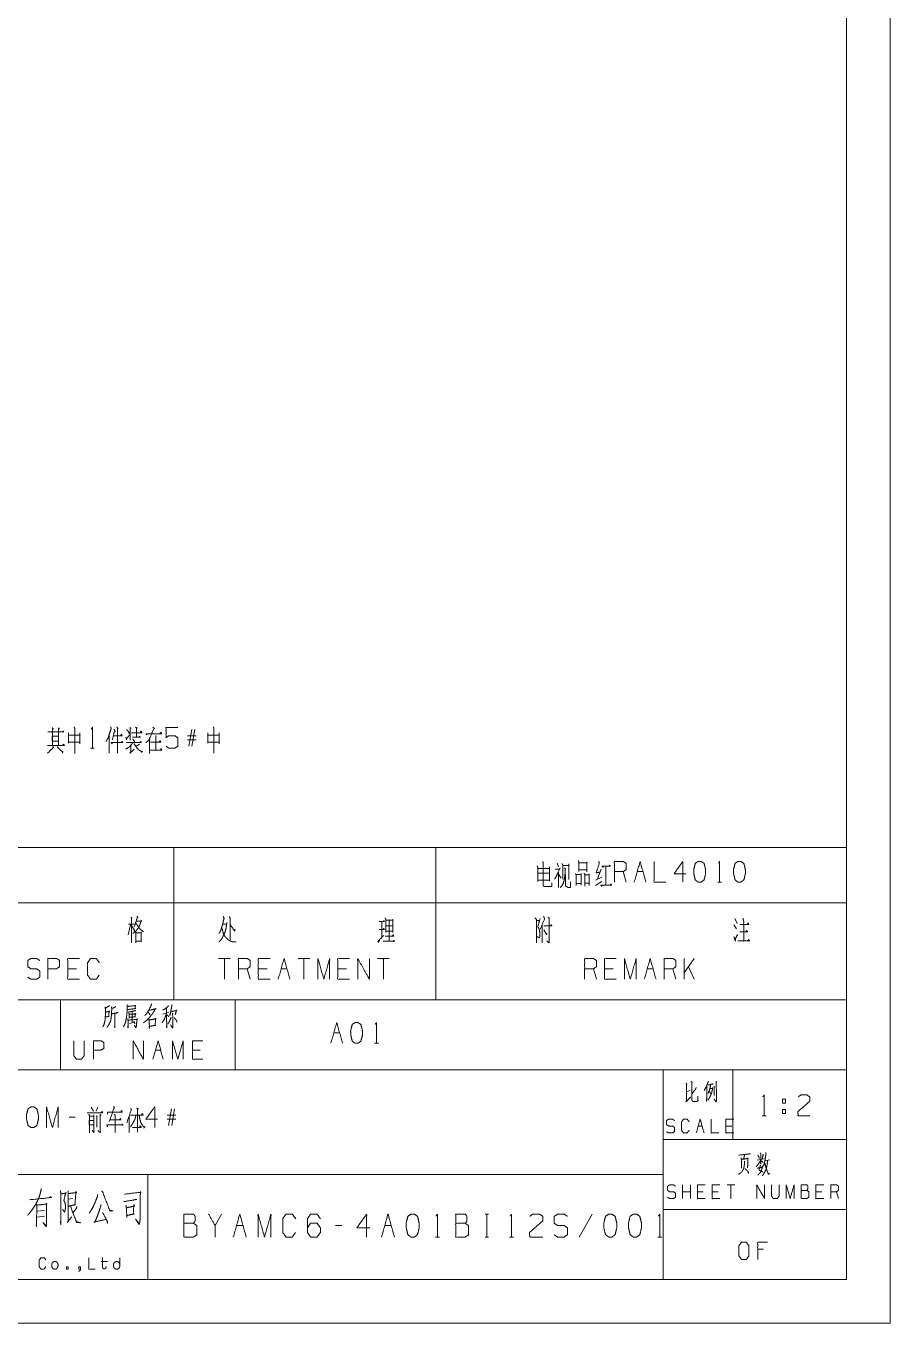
# Model space of a CAD drawing. Header units: millimetres. Extents: x 0 to 420, y 0 to 297.
# Drawn here: x 321.1 to 420, y 0 to 148.5 of the extents above; entities that cross this region are included whole.
import ezdxf

# ---------------------------------------------------------------- set-up
doc = ezdxf.new("R2010")
doc.units = ezdxf.units.MM
doc.layers.add('101', color=7, linetype='Continuous', true_color=0xffffff)

msp = doc.modelspace()

# ---------------------------------------------------------------- linework, layer by layer
at = {"layer": '101', "color": 133, "linetype": 'Continuous', "lineweight": 18}
for p, q in [((420, 0), (420, 297)), ((415, 5), (415, 292)), ((235, 37), (415, 37)), ((325, 37), (325, 29)), ((345, 37), (345, 29)), ((235, 29), (415, 29)), ((394, 29), (394, 5)), ((402, 29), (402, 21)), ((394, 21), (415, 21)), ((285, 17), (394, 17)), ((335, 17), (335, 5)), ((394, 13), (415, 13)), ((25, 5), (415, 5)), ((235, 5), (415, 5)), ((0, 0), (420, 0))]:
    msp.add_line(p, q, dxfattribs=at)
at = {"layer": '101', "color": 72, "linetype": 'Continuous', "lineweight": 18}
for p, q in [((330.58, 67.22), (330.58, 65.24)), ((340.55, 67.24), (339.54, 67.24)), ((339.7, 66.04), (340.04, 67.97)), ((340.39, 67.97), (340.05, 66.04)), ((328.46, 65.82), (328.88, 65.82)), ((334.05, 66.27), (333.68, 66.04)), ((340.55, 66.77), (339.54, 66.77)), ((313, 54.46), (338, 54.46)), ((338, 54.46), (338, 48.11)), ((338, 54.46), (368, 54.46)), ((368, 54.46), (368, 48.11)), ((368, 54.46), (415, 54.46)), ((415, 54.46), (415, 48.11)), ((379.68, 52.03), (380.95, 52.03)), ((380.99, 52.22), (380.99, 50.6)), ((381.87, 52.65), (382.02, 52.22)), ((387.44, 52.22), (387.44, 50.17)), ((379.68, 51.5), (380.95, 51.5)), ((379.7, 50.7), (380.95, 50.7)), ((382.04, 51.4), (382.34, 50.93)), ((386.26, 50.08), (386.98, 50.55)), ((386.28, 50.7), (387, 51.03)), ((386.93, 51.95), (386.49, 50.85)), ((389.77, 50.48), (389.44, 51.68)), ((391.04, 51.68), (391.71, 51.68)), ((400.27, 50.48), (400.7, 50.48)), ((313, 48.11), (338, 48.11)), ((338, 48.11), (338, 37)), ((338, 48.11), (368, 48.11)), ((368, 48.11), (368, 37)), ((368, 48.11), (415, 48.11)), ((415, 48.11), (415, 37)), ((379.52, 46.1), (379.87, 46.1)), ((380.84, 46.45), (381.02, 46.3)), ((402.21, 46.3), (402.51, 45.75)), ((333.02, 45.6), (332.74, 44.45)), ((343.6, 45.68), (344.03, 45.68)), ((361.81, 45.95), (361.81, 44.13)), ((362.25, 45.48), (363.03, 45.48)), ((380.17, 45.6), (380.17, 43.53)), ((402.12, 45.6), (402.42, 45.12)), ((344.45, 41.74), (343.11, 41.74)), ((343.78, 41.74), (343.78, 39.36)), ((353.56, 41.74), (352.21, 41.74)), ((352.88, 41.74), (352.88, 39.36)), ((362.66, 41.74), (361.32, 41.74)), ((361.99, 41.74), (361.99, 39.36)), ((397.58, 41.74), (396.41, 40.09)), ((396.41, 39.36), (396.41, 41.74)), ((326.85, 40.56), (325.84, 40.56)), ((346.73, 39.36), (346.39, 40.56)), ((348.67, 40.56), (347.66, 40.56)), ((350.27, 40.56), (350.94, 40.56)), ((357.77, 40.56), (356.76, 40.56)), ((386.37, 39.36), (386.04, 40.56)), ((388.31, 40.56), (387.31, 40.56)), ((392.19, 40.56), (392.87, 40.56)), ((395.48, 39.36), (395.14, 40.56)), ((397.58, 39.36), (396.91, 40.79)), ((313, 37), (338, 37)), ((333.22, 35.67), (333.2, 34.36)), ((338, 37), (368, 37)), ((368, 37), (415, 37)), ((332.92, 34.28), (333.47, 34.43)), ((336.72, 35.38), (337.43, 35.58)), ((356.31, 33.23), (356.98, 33.23)), ((335.89, 31.26), (336.48, 31.26)), ((341.01, 31.26), (340.12, 31.26)), ((360.98, 32.03), (361.41, 32.03)), ((396.78, 26.5), (397.1, 26.62)), ((328.54, 24.71), (328.79, 24.26)), ((329.3, 24.71), (329.09, 24.26)), ((338.23, 23.81), (337.23, 23.81)), ((337.39, 22.61), (337.72, 24.53)), ((338.07, 24.53), (337.74, 22.61)), ((407.69, 24.46), (408.02, 24.46)), ((407.69, 24.46), (407.69, 23.99)), ((326.69, 23.58), (326.02, 23.58)), ((332.15, 22.63), (332.06, 22.81)), ((332.89, 23.66), (332.89, 21.81)), ((334.14, 22.58), (334.05, 22.38)), ((338.23, 23.33), (337.23, 23.33)), ((398.04, 22.56), (398.48, 22.56)), ((401.88, 22.56), (401.21, 22.56)), ((405.37, 23.74), (405.8, 23.74)), ((328.63, 22.08), (328.81, 21.81)), ((404.78, 18.63), (405.57, 18.79)), ((405.68, 18.57), (406.23, 18.69)), ((396.24, 14.25), (396.24, 15.82)), ((397.13, 15.04), (396.24, 15.04)), ((397.13, 14.25), (397.13, 15.82)), ((398.6, 15.04), (397.94, 15.04)), ((400.3, 15.04), (399.63, 15.04)), ((402.22, 15.82), (401.33, 15.82)), ((401.78, 15.82), (401.78, 14.25)), ((412.18, 15.04), (411.51, 15.04)), ((414.1, 14.25), (413.88, 15.04)), ((323.85, 14.45), (323.66, 14.35)), ((326.44, 14.25), (325.93, 14.18)), ((323.17, 12.9), (322.32, 12.8)), ((322.32, 12.14), (323.17, 12.25)), ((343.45, 12.47), (342.71, 11.17)), ((373.63, 12.47), (374, 12.47)), ((373.83, 12.47), (373.83, 9.85)), ((385.88, 12.47), (384.4, 9.85)), ((345.17, 11.17), (345.91, 11.17)), ((357.23, 11.17), (356.49, 11.17)), ((362.14, 11.17), (362.88, 11.17)), ((367.94, 9.85), (368.4, 9.85)), ((373.63, 9.85), (374, 9.85)), ((376.42, 9.85), (376.89, 9.85)), ((393.39, 9.85), (393.86, 9.85)), ((405.52, 8.46), (404.84, 8.46)), ((329.66, 7.04), (330.39, 7.04))]:
    msp.add_line(p, q, dxfattribs=at)
for points, knots in [([(324.06, 68.14), (324.19, 68.04), (324.08, 67.94), (324.08, 68.14), (324.08, 66.14), (324.08, 67.67), (323.57, 67.67), (325.39, 67.67), (324.77, 67.67), (324.77, 68.12), (324.77, 66.14), (324.77, 67.19), (324.06, 67.19), (324.06, 66.62), (324.77, 66.62), (324.77, 66.14), (323.53, 66.14), (325.44, 66.14), (325.36, 66.27), (325.27, 66.14)], [0, 0, 0.009717, 0.01862, 0.030835, 0.152988, 0.246129, 0.277435, 0.388626, 0.426409, 0.453893, 0.574519, 0.638649, 0.681831, 0.71695, 0.760132, 0.789143, 0.864711, 0.9813, 0.99065, 1, 1]), ([(324.79, 67.99), (324.88, 68.07), (324.77, 68.14)], [0, 0, 0.47157, 1, 1]), ([(325.23, 67.67), (325.32, 67.79), (325.37, 67.67)], [0, 0, 0.529947, 1, 1]), ([(326.57, 68.24), (326.66, 68.02), (326.64, 68.07), (326.64, 65.22), (326.64, 66.49), (325.97, 66.49), (327.24, 66.49), (327.24, 66.29), (327.24, 67.57), (327.24, 67.32), (325.93, 67.32), (325.93, 67.57), (325.93, 66.37)], [0, 0, 0.022285, 0.027175, 0.289921, 0.407465, 0.469386, 0.586709, 0.605148, 0.722692, 0.74574, 0.866322, 0.88937, 1, 1]), ([(328.53, 67.99), (328.67, 68.19), (328.67, 65.82)], [0, 0, 0.093492, 1, 1]), ([(330.77, 68.24), (330.81, 68.07), (330.56, 67.29), (330.47, 66.99), (330.36, 66.82), (330.24, 66.59)], [0, 0, 0.101083, 0.561698, 0.738766, 0.854618, 1, 1]), ([(331.14, 67.99), (331.27, 67.72), (331.19, 67.82), (330.95, 66.77)], [0, 0, 0.20066, 0.282159, 1, 1]), ([(331.07, 67.24), (332.06, 67.24), (331.99, 67.42), (331.9, 67.24)], [0, 0, 0.720073, 0.857379, 1, 1]), ([(331.46, 68.24), (331.6, 68.07), (331.53, 68.14), (331.53, 65.24)], [0, 0, 0.069694, 0.101622, 1, 1]), ([(332.5, 67.09), (332.57, 66.77), (332.55, 66.87), (332.92, 67.32)], [0, 0, 0.326887, 0.426695, 1, 1]), ([(332.59, 67.94), (332.89, 67.57), (332.89, 67.64), (332.85, 67.44)], [0, 0, 0.633426, 0.732286, 1, 1]), ([(332.96, 68.17), (333.08, 68.07), (332.99, 68.14), (332.99, 66.72)], [0, 0, 0.093582, 0.161769, 1, 1]), ([(333.14, 67.59), (334.34, 67.59), (334.23, 67.77), (334.14, 67.67)], [0, 0, 0.78047, 0.913343, 1, 1]), ([(333.59, 68.22), (333.79, 68.12), (333.72, 68.14), (333.72, 67.07), (333.24, 67.07), (334.16, 67.07), (334.05, 67.19), (333.97, 67.04)], [0, 0, 0.07046, 0.094625, 0.441063, 0.594863, 0.891065, 0.943895, 1, 1]), ([(333.29, 66.89), (333.44, 66.59), (333.47, 66.64), (333.47, 66.49)], [0, 0, 0.610899, 0.723694, 1, 1]), ([(334.95, 67.47), (334.86, 67.37), (334.79, 67.47), (336.58, 67.47), (336.51, 67.64), (336.4, 67.52)], [0, 0, 0.055749, 0.106913, 0.852677, 0.931522, 1, 1]), ([(335.57, 68.22), (335.78, 68.07), (335.71, 68.12), (335.25, 66.99), (335.08, 66.72), (334.99, 66.59), (334.79, 66.47)], [0, 0, 0.114304, 0.152401, 0.687105, 0.830938, 0.898298, 1, 1]), ([(335.2, 66.99), (335.2, 65.22), (335.2, 65.57), (336.61, 65.57), (336.54, 65.77), (336.44, 65.59), (335.94, 65.59), (335.94, 67.29), (335.94, 66.49), (335.32, 66.49), (336.51, 66.49), (336.42, 66.69), (336.3, 66.54)], [0, 0, 0.193638, 0.23182, 0.386077, 0.409219, 0.431541, 0.48553, 0.670986, 0.758259, 0.825746, 0.954934, 0.978787, 1, 1]), ([(337.09, 66.04), (337.42, 65.82), (338.11, 65.82), (338.45, 66.04), (338.45, 66.99), (338.11, 67.24), (337.42, 67.24), (337.09, 67.02), (337.09, 68.19), (338.45, 68.19)], [0, 0, 0.062227, 0.168342, 0.230571, 0.376816, 0.441267, 0.547382, 0.609609, 0.79049, 1, 1]), ([(342.51, 68.24), (342.59, 68.02), (342.58, 68.07), (342.58, 65.22), (342.58, 66.49), (341.91, 66.49), (343.18, 66.49), (343.18, 66.29), (343.18, 67.57), (343.18, 67.32), (341.87, 67.32), (341.87, 67.57), (341.87, 66.37)], [0, 0, 0.022285, 0.027175, 0.289921, 0.407465, 0.469386, 0.586709, 0.605148, 0.722692, 0.74574, 0.866322, 0.88937, 1, 1]), ([(324.15, 65.99), (324.22, 65.87), (324.21, 65.92), (323.53, 65.24)], [0, 0, 0.124998, 0.171156, 1, 1]), ([(324.61, 65.99), (325.27, 65.34), (325.27, 65.47), (325.23, 65.24)], [0, 0, 0.723286, 0.82134, 1, 1]), ([(330.95, 66.47), (330.91, 66.29), (330.82, 66.47), (332.15, 66.47), (332.06, 66.62), (332.03, 66.49)], [0, 0, 0.08908, 0.186898, 0.848316, 0.935186, 1, 1]), ([(333.26, 66.39), (332.98, 66.07), (332.83, 65.92), (332.5, 65.72)], [0, 0, 0.419159, 0.619709, 1, 1]), ([(332.55, 66.47), (334.27, 66.47), (334.18, 66.59), (334.09, 66.49)], [0, 0, 0.856802, 0.933303, 1, 1]), ([(333.06, 66.14), (333.06, 65.42), (332.96, 65.24), (333.44, 65.69)], [0, 0, 0.457252, 0.586312, 1, 1]), ([(333.44, 66.34), (333.68, 65.94), (333.98, 65.59), (334.34, 65.42), (334.41, 65.44), (334.27, 65.32)], [0, 0, 0.295853, 0.586009, 0.834108, 0.881285, 1, 1]), ([(379.59, 52.33), (379.66, 52.18), (379.66, 50.55)], [0, 0, 0.092597, 1, 1]), ([(380.19, 52.82), (380.28, 52.73), (380.28, 50.1), (380.33, 50), (380.49, 49.98), (381.27, 49.98), (381.27, 50.38)], [0, 0, 0.031698, 0.655157, 0.682037, 0.720284, 0.904996, 1, 1]), ([(381.65, 51.97), (382.15, 51.97), (382.24, 52.13), (381.6, 50.8), (382.02, 51.63), (382.02, 49.85)], [0, 0, 0.102218, 0.138179, 0.441776, 0.633382, 1, 1]), ([(382.73, 52.1), (382.87, 52), (382.78, 52), (382.78, 51.38), (382.73, 50.95), (382.68, 50.68), (382.59, 50.38), (382.45, 50.1), (382.22, 49.85)], [0, 0, 0.067741, 0.102315, 0.346795, 0.514328, 0.623882, 0.746214, 0.867178, 1, 1]), ([(382.45, 52.6), (382.52, 52.43), (382.52, 50.83)], [0, 0, 0.105514, 1, 1]), ([(382.52, 52.38), (383.23, 52.38), (383.23, 52.55), (383.23, 50.78)], [0, 0, 0.266094, 0.331958, 1, 1]), ([(384.3, 52.93), (384.37, 52.68), (384.37, 51.7), (384.37, 51.88), (385.29, 51.88), (385.29, 51.65), (385.29, 52.82), (385.29, 52.7), (384.37, 52.7)], [0, 0, 0.054432, 0.258706, 0.29537, 0.487932, 0.535072, 0.781249, 0.807438, 1, 1]), ([(386.65, 52.88), (386.7, 52.6), (386.35, 51.53), (386.84, 51.65)], [0, 0, 0.145701, 0.734427, 1, 1]), ([(387.18, 52.25), (387.09, 52.18), (387.02, 52.3), (387.97, 52.3), (387.9, 52.43), (387.83, 52.3)], [0, 0, 0.077218, 0.17288, 0.808676, 0.904338, 1, 1]), ([(388.43, 50.48), (388.43, 52.85), (389.44, 52.85), (389.77, 52.63), (389.77, 51.9), (389.44, 51.68), (388.43, 51.68)], [0, 0, 0.400951, 0.571036, 0.639278, 0.761673, 0.829915, 1, 1]), ([(390.71, 50.48), (391.38, 52.85), (392.05, 50.48)], [0, 0, 0.499999, 1, 1]), ([(392.98, 52.85), (392.98, 50.48), (394.33, 50.48)], [0, 0, 0.638733, 1, 1]), ([(396.6, 51.43), (395.26, 51.43), (396.27, 52.85), (396.27, 50.48)], [0, 0, 0.245869, 0.565295, 1, 1]), ([(398.37, 50.48), (398.7, 50.73), (398.88, 51.43), (398.88, 51.9), (398.7, 52.63), (398.37, 52.85), (398.03, 52.85), (397.69, 52.63), (397.52, 51.9), (397.54, 51.43), (397.69, 50.73), (398.03, 50.48), (398.37, 50.48)], [0, 0, 0.067524, 0.18397, 0.260582, 0.380942, 0.446139, 0.500302, 0.565504, 0.685862, 0.762527, 0.878308, 0.945837, 1, 1]), ([(400.34, 52.65), (400.48, 52.85), (400.48, 50.48)], [0, 0, 0.093495, 1, 1]), ([(402.92, 50.48), (403.26, 50.73), (403.43, 51.43), (403.43, 51.9), (403.26, 52.63), (402.92, 52.85), (402.58, 52.85), (402.25, 52.63), (402.07, 51.9), (402.09, 51.43), (402.25, 50.73), (402.58, 50.48), (402.92, 50.48)], [0, 0, 0.067525, 0.183972, 0.260585, 0.380946, 0.446143, 0.500306, 0.565503, 0.685864, 0.76253, 0.878312, 0.945837, 1, 1]), ([(382.84, 51.3), (382.84, 50.02), (382.96, 49.95), (383.12, 49.88), (383.42, 49.88), (383.42, 50.53)], [0, 0, 0.500781, 0.55761, 0.626688, 0.744702, 1, 1]), ([(383.98, 51.47), (384.07, 51.3), (384.07, 50.1), (384.07, 50.33), (384.62, 50.33), (384.62, 50.13), (384.62, 51.47), (384.62, 51.35), (384.07, 51.35)], [0, 0, 0.044639, 0.317869, 0.369099, 0.493859, 0.539397, 0.84678, 0.87524, 1, 1]), ([(384.97, 51.5), (385.04, 51.35), (385.04, 50.02), (385.04, 50.35), (385.56, 50.35), (385.56, 50.1), (385.56, 51.43), (385.56, 51.3), (385.06, 51.3)], [0, 0, 0.036663, 0.329593, 0.401444, 0.514757, 0.570026, 0.862955, 0.89059, 1, 1]), ([(387.04, 50.1), (386.95, 49.98), (386.9, 50.13), (388.1, 50.13), (388.03, 50.3), (387.97, 50.17)], [0, 0, 0.083253, 0.169787, 0.823494, 0.926146, 1, 1]), ([(333.09, 46.45), (333.19, 46.35), (333.14, 46.43), (333.14, 43.53), (333.14, 45.65), (332.79, 45.65), (333.44, 45.65)], [0, 0, 0.023247, 0.037896, 0.500409, 0.839319, 0.895699, 1, 1]), ([(333.71, 46), (334.26, 46), (334.27, 46.1), (334.11, 45.62), (333.88, 45.18), (333.62, 44.85), (333.3, 44.6)], [0, 0, 0.220966, 0.26192, 0.463932, 0.667691, 0.836831, 1, 1]), ([(333.78, 46.58), (333.88, 46.43), (333.81, 46.45), (333.46, 45.37)], [0, 0, 0.132126, 0.186059, 1, 1]), ([(343.65, 46.55), (343.74, 46.33), (343.65, 46), (343.62, 45.83), (343.55, 45.6), (343.48, 45.35), (343.41, 45.12), (343.35, 44.93), (343.27, 44.77), (343.16, 44.6)], [0, 0, 0.116541, 0.278918, 0.364993, 0.478696, 0.603951, 0.71766, 0.817412, 0.901346, 1, 1]), ([(344.36, 46.53), (344.43, 46.35), (344.43, 43.83)], [0, 0, 0.06955, 1, 1]), ([(361.49, 45.98), (362.1, 45.98), (362.02, 46.08), (361.99, 45.95)], [0, 0, 0.704243, 0.847777, 1, 1]), ([(362.17, 46.38), (362.25, 46.22), (362.25, 44.73), (362.25, 44.85), (363.07, 44.85), (363.07, 44.73), (363.07, 46.22), (363.07, 46.13), (362.25, 46.13), (362.64, 46.13), (362.64, 43.73), (361.94, 43.73), (363.28, 43.73), (363.19, 43.78), (363.17, 43.83), (363.07, 43.67)], [0, 0, 0.016856, 0.162098, 0.174201, 0.252928, 0.265031, 0.410272, 0.419955, 0.498682, 0.536334, 0.76872, 0.837175, 0.967244, 0.977077, 0.982211, 1, 1]), ([(379.34, 46.38), (379.5, 46.22), (379.5, 43.53)], [0, 0, 0.074914, 1, 1]), ([(379.94, 46.33), (379.66, 45.37), (379.77, 45.2), (379.84, 45.02), (379.91, 44.68), (379.91, 44.25), (379.84, 44.1), (379.59, 44.23)], [0, 0, 0.379822, 0.458229, 0.530553, 0.667378, 0.830233, 0.893776, 1, 1]), ([(380.33, 46.53), (380.44, 46.3), (379.96, 45.08)], [0, 0, 0.159107, 1, 1]), ([(380.95, 46.35), (380.95, 43.53), (380.68, 43.75)], [0, 0, 0.890401, 1, 1]), ([(403.17, 46.35), (403.26, 45.87), (403.27, 45.98), (403.22, 45.75)], [0, 0, 0.592181, 0.716658, 1, 1]), ([(333.18, 45.43), (333.48, 44.95), (333.48, 45.02), (333.44, 44.83)], [0, 0, 0.668993, 0.75826, 1, 1]), ([(333.62, 44.8), (333.62, 43.55), (333.62, 43.73), (334.26, 43.73), (334.26, 43.6), (334.26, 44.8), (334.26, 44.68), (333.69, 44.68)], [0, 0, 0.306605, 0.34953, 0.505604, 0.536265, 0.830605, 0.861265, 1, 1]), ([(333.64, 45.78), (333.81, 45.55), (334.01, 45.25), (334.18, 45.05), (334.5, 44.8)], [0, 0, 0.21756, 0.48939, 0.692342, 1, 1]), ([(344.06, 45.85), (343.95, 45.12), (343.88, 44.9), (343.85, 44.73), (343.74, 44.55), (343.65, 44.35), (343.6, 44.2), (343.48, 44), (343.37, 43.85), (343.14, 43.63)], [0, 0, 0.296653, 0.392139, 0.46442, 0.547269, 0.635793, 0.700209, 0.795421, 0.869798, 1, 1]), ([(343.48, 45.2), (343.55, 45.02), (343.6, 44.83), (343.64, 44.65), (343.81, 44.3), (343.9, 44.2), (344.15, 43.95), (344.29, 43.83), (344.47, 43.73), (344.71, 43.65), (344.94, 43.65), (345.12, 43.63)], [0, 0, 0.075192, 0.15762, 0.228747, 0.384949, 0.438119, 0.578251, 0.653441, 0.734337, 0.837345, 0.928883, 1, 1]), ([(344.4, 45.65), (344.98, 44.85), (344.98, 45.08)], [0, 0, 0.814824, 1, 1]), ([(361.48, 45.05), (362.1, 45.05), (362.02, 45.2), (361.99, 45.08)], [0, 0, 0.676561, 0.857934, 1, 1]), ([(380.35, 45.48), (381.27, 45.48), (381.2, 45.62), (381.14, 45.5)], [0, 0, 0.752923, 0.888763, 1, 1]), ([(380.37, 45), (380.68, 44.48), (380.7, 44.58), (380.61, 44.6)], [0, 0, 0.760418, 0.886215, 1, 1]), ([(403.26, 45.6), (403.26, 43.75), (402.55, 43.75), (403.94, 43.75), (403.8, 43.9), (403.71, 43.75)], [0, 0, 0.426906, 0.590047, 0.912256, 0.959823, 1, 1]), ([(402.78, 45.62), (403.84, 45.62), (403.71, 45.83), (403.66, 45.65)], [0, 0, 0.717261, 0.876328, 1, 1]), ([(402.8, 44.8), (403.68, 44.8), (403.59, 44.95), (403.5, 44.83)], [0, 0, 0.729813, 0.873574, 1, 1]), ([(361.57, 43.85), (361.41, 43.6), (361.34, 43.67), (362.02, 44.38)], [0, 0, 0.214427, 0.289033, 1, 1]), ([(362.17, 44.3), (363.17, 44.3), (363.1, 44.48), (363.03, 44.33)], [0, 0, 0.739673, 0.878255, 1, 1]), ([(402.12, 44.23), (402.3, 43.73), (402.27, 43.95), (402.53, 44.48)], [0, 0, 0.39393, 0.563113, 1, 1]), ([(321.27, 39.59), (321.6, 39.36), (322.29, 39.36), (322.63, 39.61), (322.63, 40.31), (322.29, 40.56), (321.62, 40.56), (321.27, 40.79), (321.27, 41.51), (321.62, 41.74), (322.29, 41.74), (322.63, 41.51)], [0, 0, 0.068037, 0.184055, 0.25452, 0.372335, 0.4428, 0.555844, 0.626371, 0.748393, 0.81892, 0.931964, 1, 1]), ([(323.56, 39.36), (323.56, 41.74), (324.57, 41.74), (324.91, 41.51), (324.91, 40.79), (324.55, 40.56), (323.56, 40.56)], [0, 0, 0.401147, 0.571311, 0.639588, 0.762044, 0.832821, 1, 1]), ([(327.18, 39.36), (325.84, 39.36), (325.84, 41.74), (327.18, 41.74)], [0, 0, 0.26539, 0.73461, 1, 1]), ([(329.44, 39.84), (329.11, 39.36), (328.45, 39.36), (328.12, 39.84), (328.12, 41.26), (328.45, 41.74), (329.12, 41.74), (329.46, 41.26)], [0, 0, 0.114568, 0.243366, 0.357936, 0.638584, 0.753154, 0.885433, 1, 1]), ([(345.38, 39.36), (345.38, 41.74), (346.39, 41.74), (346.73, 41.51), (346.73, 40.79), (346.39, 40.56), (345.38, 40.56)], [0, 0, 0.400951, 0.571036, 0.639278, 0.761673, 0.829915, 1, 1]), ([(349, 39.36), (347.66, 39.36), (347.66, 41.74), (349, 41.74)], [0, 0, 0.26539, 0.73461, 1, 1]), ([(349.94, 39.36), (350.61, 41.74), (351.28, 39.36)], [0, 0, 0.499999, 1, 1]), ([(354.49, 39.36), (354.49, 41.74), (355.16, 39.36), (355.83, 41.74), (355.83, 39.36)], [0, 0, 0.245192, 0.500001, 0.754808, 1, 1]), ([(358.11, 39.36), (356.76, 39.36), (356.76, 41.74), (358.11, 41.74)], [0, 0, 0.26539, 0.73461, 1, 1]), ([(359.04, 39.36), (359.04, 41.74), (360.38, 39.36), (360.38, 41.74)], [0, 0, 0.317574, 0.682426, 1, 1]), ([(385.03, 39.36), (385.03, 41.74), (386.04, 41.74), (386.37, 41.51), (386.37, 40.79), (386.04, 40.56), (385.03, 40.56)], [0, 0, 0.400952, 0.571031, 0.639278, 0.761674, 0.829922, 1, 1]), ([(388.65, 39.36), (387.31, 39.36), (387.31, 41.74), (388.65, 41.74)], [0, 0, 0.26539, 0.73461, 1, 1]), ([(389.58, 39.36), (389.58, 41.74), (390.25, 39.36), (390.93, 41.74), (390.93, 39.36)], [0, 0, 0.245192, 0.499999, 0.754808, 1, 1]), ([(394.14, 39.36), (394.14, 41.74), (395.14, 41.74), (395.48, 41.51), (395.48, 40.79), (395.14, 40.56), (394.14, 40.56)], [0, 0, 0.400951, 0.571036, 0.639278, 0.761673, 0.829915, 1, 1]), ([(330.63, 36.35), (330.57, 36.31), (330.14, 36.02), (330.11, 36.2), (330.16, 36.02), (330.16, 35.45), (330.14, 35.09), (330.13, 34.85), (330.1, 34.61), (330.05, 34.39), (329.99, 34.16), (329.91, 34.01), (329.85, 33.88)], [0, 0, 0.024363, 0.186803, 0.243942, 0.302154, 0.485024, 0.597668, 0.675195, 0.753199, 0.825098, 0.89819, 0.953346, 1, 1]), ([(330.19, 35.03), (330.22, 35.05), (330.58, 35.11), (330.54, 35.09), (330.58, 35.78), (330.61, 35.69), (330.18, 35.58)], [0, 0, 0.022681, 0.239273, 0.269981, 0.676983, 0.732557, 1, 1]), ([(331.36, 36.26), (331.11, 36.09), (330.88, 36.02), (330.85, 36.2), (330.88, 35.93), (330.86, 35.67), (330.85, 35.38), (330.83, 35.14), (330.8, 34.92), (330.77, 34.67), (330.72, 34.5), (330.64, 34.36), (330.57, 34.21), (330.49, 34.08), (330.41, 33.97), (330.33, 33.88)], [0, 0, 0.096319, 0.172937, 0.229415, 0.313416, 0.396985, 0.487495, 0.564125, 0.634336, 0.711437, 0.768975, 0.817388, 0.871906, 0.920319, 0.962889, 1, 1]), ([(332.63, 36.46), (332.64, 36.26), (332.64, 35.91), (332.63, 35.58), (332.61, 35.36), (332.58, 35.07), (332.53, 34.83), (332.49, 34.56), (332.42, 34.36), (332.35, 34.16), (332.22, 33.92)], [0, 0, 0.076503, 0.212087, 0.33934, 0.424292, 0.535105, 0.630037, 0.733301, 0.813245, 0.895183, 1, 1]), ([(332.67, 36.24), (333.64, 36.35), (333.59, 36.39), (333.55, 36), (333.63, 36), (332.66, 35.89)], [0, 0, 0.39108, 0.416924, 0.577585, 0.60892, 1, 1]), ([(333.63, 35.8), (333.58, 35.75), (333.19, 35.69), (332.97, 35.64), (332.77, 35.6)], [0, 0, 0.07226, 0.516589, 0.766867, 1, 1]), ([(335.2, 35.84), (335.25, 35.82), (335.95, 35.98), (335.9, 36.02), (335.78, 35.8), (335.64, 35.56), (335.5, 35.36), (335.34, 35.16), (335.17, 34.96), (334.98, 34.76), (334.78, 34.58), (334.62, 34.47), (334.5, 34.36)], [0, 0, 0.017093, 0.254607, 0.275864, 0.359629, 0.452278, 0.53264, 0.616084, 0.70281, 0.792986, 0.881828, 0.944963, 1, 1]), ([(335.42, 36.53), (335.4, 36.37), (335.22, 36.02), (335.11, 35.8), (334.98, 35.6), (334.83, 35.38), (334.67, 35.22)], [0, 0, 0.101774, 0.363754, 0.525154, 0.678922, 0.85608, 1, 1]), ([(337.37, 36.35), (337.34, 36.26), (337.14, 36.09), (336.92, 35.93), (336.73, 35.84)], [0, 0, 0.111856, 0.433088, 0.752703, 1, 1]), ([(337.15, 36.02), (337.17, 34.28), (337.18, 33.79), (337.15, 33.88), (337.17, 34.08)], [0, 0, 0.691283, 0.883884, 0.921006, 1, 1]), ([(337.78, 36.44), (337.76, 36.33), (337.68, 35.87), (337.62, 35.56), (337.51, 35.18)], [0, 0, 0.086565, 0.451629, 0.696477, 1, 1]), ([(337.65, 35.64), (338.35, 35.8), (338.29, 35.82), (338.15, 35.34)], [0, 0, 0.557066, 0.608364, 1, 1]), ([(330.86, 35.4), (331.57, 35.53), (331.52, 35.56), (331.44, 35.51)], [0, 0, 0.834819, 0.895271, 1, 1]), ([(331.22, 35.45), (331.22, 33.81), (331.21, 33.92), (331.22, 34.1)], [0, 0, 0.849783, 0.907772, 1, 1]), ([(332.72, 34.85), (332.74, 34.65), (332.75, 34.14), (332.74, 33.81), (332.72, 33.9), (332.75, 34.12)], [0, 0, 0.147471, 0.523364, 0.768667, 0.835021, 1, 1]), ([(332.75, 34.67), (333.81, 34.78), (333.78, 34.85), (333.77, 34.74), (333.72, 34.23), (333.7, 34.03), (333.64, 33.81), (333.44, 34.1), (333.66, 33.88)], [0, 0, 0.374083, 0.399749, 0.43883, 0.61759, 0.687458, 0.767887, 0.891105, 1, 1]), ([(332.85, 35.49), (332.86, 35.34), (332.89, 34.89), (332.88, 35), (333.61, 35.07), (333.55, 35.07), (333.59, 35.47), (333.63, 35.4), (332.86, 35.34)], [0, 0, 0.056492, 0.217482, 0.258029, 0.525926, 0.548635, 0.694164, 0.720796, 1, 1]), ([(333.42, 34.56), (333.49, 34.39), (333.52, 34.25)], [0, 0, 0.579215, 1, 1]), ([(335.03, 35.6), (335.06, 35.58), (335.23, 35.38), (335.25, 35.27), (335.19, 35.42)], [0, 0, 0.066028, 0.519581, 0.712132, 1, 1]), ([(335.11, 34.81), (335.14, 34.74), (335.17, 34.19), (335.19, 34.12), (335.19, 33.72), (335.17, 33.9), (335.17, 33.97), (335.94, 34.08), (335.84, 34.08), (335.92, 34.89), (335.95, 34.85), (335.9, 34.83), (335.15, 34.69)], [0, 0, 0.018828, 0.160986, 0.178485, 0.280676, 0.326272, 0.343303, 0.542024, 0.566111, 0.777126, 0.791033, 0.804348, 1, 1]), ([(337.15, 35.47), (337.06, 35.18), (336.95, 34.94), (336.86, 34.69), (336.76, 34.56), (336.65, 34.39)], [0, 0, 0.251918, 0.474135, 0.691326, 0.826694, 1, 1]), ([(337.17, 35.31), (337.37, 35.14), (337.42, 35.05)], [0, 0, 0.729109, 1, 1]), ([(337.67, 35.03), (337.65, 34.92), (337.48, 34.52), (337.31, 34.25)], [0, 0, 0.129619, 0.632946, 1, 1]), ([(337.81, 35.49), (337.89, 35.38), (337.85, 35.4), (337.87, 34.23), (337.87, 33.94), (337.85, 33.79), (337.61, 34.14), (337.85, 33.83)], [0, 0, 0.051678, 0.066298, 0.513635, 0.623349, 0.682727, 0.848098, 1, 1]), ([(338.03, 34.96), (338.31, 34.61), (338.35, 34.43)], [0, 0, 0.711821, 1, 1]), ([(355.97, 32.03), (356.64, 34.4), (357.31, 32.03)], [0, 0, 0.499999, 1, 1]), ([(359.08, 32.03), (359.41, 32.28), (359.59, 32.98), (359.59, 33.45), (359.41, 34.18), (359.08, 34.4), (358.74, 34.4), (358.41, 34.18), (358.23, 33.45), (358.25, 32.98), (358.41, 32.28), (358.74, 32.03), (359.08, 32.03)], [0, 0, 0.06753, 0.183975, 0.260587, 0.380946, 0.446148, 0.500311, 0.565508, 0.685866, 0.762531, 0.878313, 0.945837, 1, 1]), ([(361.05, 34.2), (361.2, 34.4), (361.2, 32.03)], [0, 0, 0.093486, 1, 1]), ([(326.54, 32.3), (326.54, 30.62), (326.82, 30.2), (327.41, 30.2), (327.73, 30.62), (327.73, 32.3)], [0, 0, 0.337151, 0.438599, 0.557782, 0.662849, 1, 1]), ([(328.8, 30.2), (328.8, 32.3), (329.69, 32.3), (329.99, 32.1), (329.99, 31.46), (329.68, 31.26), (328.8, 31.26)], [0, 0, 0.401145, 0.571312, 0.639588, 0.762043, 0.832818, 1, 1]), ([(333.33, 30.2), (333.33, 32.3), (334.51, 30.2), (334.51, 32.3)], [0, 0, 0.317574, 0.682426, 1, 1]), ([(337.85, 30.2), (337.85, 32.3), (338.45, 30.2), (339.04, 32.3), (339.04, 30.2)], [0, 0, 0.245192, 0.5, 0.754808, 1, 1]), ([(341.3, 30.2), (340.12, 30.2), (340.12, 32.3), (341.3, 32.3)], [0, 0, 0.265389, 0.734611, 1, 1]), ([(396.62, 27.47), (396.76, 27.35), (396.68, 27.39), (396.71, 25.4), (396.62, 25.32), (397.17, 25.88)], [0, 0, 0.060255, 0.090729, 0.71461, 0.752496, 1, 1]), ([(397.22, 27.7), (397.34, 27.55), (397.29, 27.59), (397.29, 26.72), (397.29, 26.04), (397.29, 25.94), (397.31, 25.54), (397.35, 25.44), (397.41, 25.38), (397.54, 25.34), (397.8, 25.36), (397.99, 25.42), (398.01, 25.44), (397.98, 25.98)], [0, 0, 0.050887, 0.067371, 0.30486, 0.491459, 0.519732, 0.627242, 0.657953, 0.681265, 0.71898, 0.791172, 0.845841, 0.852765, 1, 1]), ([(397.29, 26.23), (397.72, 26.77), (397.79, 26.95)], [0, 0, 0.77398, 1, 1]), ([(399.18, 27.7), (399.16, 27.59), (398.99, 27.14), (398.84, 26.87), (398.72, 26.62)], [0, 0, 0.089072, 0.504979, 0.766001, 1, 1]), ([(399.02, 27.14), (399, 25.38), (398.99, 25.5), (398.99, 25.52), (399, 25.71)], [0, 0, 0.841012, 0.900786, 0.910681, 1, 1]), ([(399.43, 27.22), (399.44, 27.18), (399.37, 26.89), (399.3, 26.62), (399.22, 26.43), (399.16, 26.29)], [0, 0, 0.044891, 0.350478, 0.63559, 0.840224, 1, 1]), ([(399.43, 26.83), (399.72, 26.89), (399.69, 26.95), (399.66, 26.72), (399.6, 26.52), (399.57, 26.35), (399.52, 26.19), (399.44, 26.04), (399.37, 25.88), (399.3, 25.75), (399.22, 25.61), (399.16, 25.54)], [0, 0, 0.158182, 0.194476, 0.315843, 0.429568, 0.518472, 0.611327, 0.697145, 0.792857, 0.869066, 0.954883, 1, 1]), ([(399.19, 27.28), (399.22, 27.26), (399.25, 27.26), (399.76, 27.39), (399.72, 27.39), (399.65, 27.35)], [0, 0, 0.049781, 0.090425, 0.822292, 0.883256, 1, 1]), ([(400.07, 27.68), (400.13, 27.59), (400.1, 27.57), (400.12, 25.52), (400.12, 25.5), (400.1, 25.38), (400.07, 25.34), (399.84, 25.65), (400.07, 25.36), (400.1, 25.44)], [0, 0, 0.031372, 0.042462, 0.676473, 0.682877, 0.721567, 0.737252, 0.857566, 0.97283, 1, 1]), ([(399.85, 27.12), (399.88, 27.08), (399.85, 27.06), (399.85, 26.06), (399.84, 26.17), (399.85, 26.29)], [0, 0, 0.038712, 0.066084, 0.824707, 0.904517, 1, 1]), ([(399.28, 26.52), (399.41, 26.39), (399.44, 26.29)], [0, 0, 0.6273, 1, 1]), ([(405.44, 25.91), (405.59, 26.11), (405.59, 23.74)], [0, 0, 0.093487, 1, 1]), ([(407.69, 25.16), (407.69, 25.64), (408.02, 25.64), (408.02, 25.16), (407.69, 25.16)], [0, 0, 0.292916, 0.5, 0.792916, 1, 1]), ([(409.47, 25.89), (409.78, 26.11), (410.47, 26.11), (410.81, 25.89), (410.81, 25.41), (409.45, 24.21), (409.47, 23.74), (410.81, 23.74)], [0, 0, 0.069688, 0.192972, 0.265273, 0.350226, 0.674741, 0.759753, 1, 1]), ([(321.96, 22.38), (322.3, 22.63), (322.48, 23.33), (322.48, 23.81), (322.3, 24.53), (321.96, 24.76), (321.63, 24.76), (321.29, 24.53), (321.11, 23.81), (321.13, 23.33), (321.29, 22.63), (321.63, 22.38), (321.96, 22.38)], [0, 0, 0.067527, 0.183972, 0.260584, 0.380943, 0.446142, 0.500305, 0.565504, 0.685864, 0.762529, 0.87831, 0.945837, 1, 1]), ([(323.41, 22.38), (323.41, 24.76), (324.08, 22.38), (324.75, 24.76), (324.75, 22.38)], [0, 0, 0.245192, 0.5, 0.754808, 1, 1]), ([(328.05, 24.08), (329.83, 24.08), (329.78, 24.23), (329.66, 24.11)], [0, 0, 0.842009, 0.917048, 1, 1]), ([(328.26, 23.91), (328.33, 23.73), (328.33, 21.78), (328.33, 23.68), (328.81, 23.68), (328.81, 23.81), (328.81, 21.81), (328.81, 23.18), (328.31, 23.18), (328.31, 22.71), (328.79, 22.71)], [0, 0, 0.019946, 0.226008, 0.426788, 0.477217, 0.490426, 0.701773, 0.847074, 0.899373, 0.949568, 1, 1]), ([(329.53, 23.88), (329.66, 23.78), (329.57, 23.86), (329.57, 21.78), (329.29, 22.03)], [0, 0, 0.058329, 0.10083, 0.86161, 1, 1]), ([(330.41, 23.93), (330.4, 24.13), (332.09, 24.13), (332.01, 24.33), (331.92, 24.16)], [0, 0, 0.086832, 0.820652, 0.915216, 1, 1]), ([(331.09, 24.81), (331.17, 24.68), (330.57, 23.08)], [0, 0, 0.082204, 1, 1]), ([(331.19, 23.91), (331.28, 23.78), (331.28, 21.81)], [0, 0, 0.071939, 1, 1]), ([(333.03, 24.56), (333.13, 24.46), (332.6, 22.93)], [0, 0, 0.0828, 1, 1]), ([(333.04, 23.81), (334.46, 23.81), (334.39, 23.98), (334.28, 23.86)], [0, 0, 0.800373, 0.907208, 1, 1]), ([(333.72, 24.61), (333.93, 24.51), (333.84, 24.48), (333.84, 21.86)], [0, 0, 0.079453, 0.110576, 1, 1]), ([(334.02, 23.78), (334.09, 23.33), (334.23, 22.91), (334.48, 22.51), (334.64, 22.46), (334.69, 22.48), (334.55, 22.33)], [0, 0, 0.252327, 0.500436, 0.760978, 0.853348, 0.885818, 1, 1]), ([(336.13, 23.33), (334.79, 23.33), (335.8, 24.76), (335.8, 22.38)], [0, 0, 0.245872, 0.565297, 1, 1]), ([(408.02, 24.46), (408.02, 23.99), (407.69, 23.99)], [0, 0, 0.585831, 1, 1]), ([(329.15, 23.73), (329.23, 23.66), (329.16, 23.68), (329.16, 22.43)], [0, 0, 0.080448, 0.1325, 1, 1]), ([(330.4, 22.48), (330.33, 22.68), (332.16, 22.68), (332.06, 22.73)], [0, 0, 0.097866, 0.945905, 1, 1]), ([(330.64, 23.26), (331.95, 23.26), (331.86, 23.41), (331.78, 23.26)], [0, 0, 0.789753, 0.89488, 1, 1]), ([(333.63, 23.76), (333.54, 23.33), (333.31, 22.91), (333.04, 22.48)], [0, 0, 0.306098, 0.646781, 1, 1]), ([(333.27, 22.38), (334.26, 22.38), (334.14, 22.61)], [0, 0, 0.794019, 1, 1]), ([(394.41, 21.91), (394.63, 21.76), (395.09, 21.76), (395.31, 21.93), (395.31, 22.39), (395.09, 22.56), (394.64, 22.56), (394.41, 22.71), (394.41, 23.19), (394.64, 23.34), (395.09, 23.34), (395.31, 23.19)], [0, 0, 0.068029, 0.184052, 0.254519, 0.372336, 0.442804, 0.555843, 0.62637, 0.748396, 0.818923, 0.931962, 1, 1]), ([(397, 22.08), (396.77, 21.76), (396.34, 21.76), (396.12, 22.08), (396.12, 23.02), (396.34, 23.34), (396.78, 23.34), (397.01, 23.02)], [0, 0, 0.114571, 0.243364, 0.357935, 0.638587, 0.753157, 0.885429, 1, 1]), ([(397.81, 21.76), (398.26, 23.34), (398.7, 21.76)], [0, 0, 0.499998, 1, 1]), ([(399.51, 23.34), (399.51, 21.76), (400.4, 21.76)], [0, 0, 0.638737, 1, 1]), ([(402.1, 21.76), (401.21, 21.76), (401.21, 23.34), (402.1, 23.34)], [0, 0, 0.265388, 0.734612, 1, 1]), ([(402.68, 19.23), (404.03, 19.37), (403.97, 19.39), (403.83, 19.37)], [0, 0, 0.865805, 0.905503, 1, 1]), ([(405.17, 19.48), (405.2, 19.33), (405.2, 18.19), (405.17, 18.34), (405.2, 18.46)], [0, 0, 0.094654, 0.823642, 0.918295, 1, 1]), ([(405.46, 19.33), (405.46, 19.23), (405.35, 18.75)], [0, 0, 0.174306, 1, 1]), ([(405.77, 19.52), (405.77, 19.39), (405.76, 19.17), (405.71, 18.88), (405.67, 18.57), (405.61, 18.32), (405.54, 18.09), (405.52, 18.03)], [0, 0, 0.081859, 0.232245, 0.425429, 0.632112, 0.800316, 0.957949, 1, 1]), ([(403.31, 18.53), (403.34, 18.4), (403.33, 18.36), (403.31, 18.07), (403.27, 17.82), (403.23, 17.68), (403.15, 17.53), (403.07, 17.39), (402.92, 17.22), (402.77, 17.1), (402.66, 17.04)], [0, 0, 0.073225, 0.098424, 0.26494, 0.409696, 0.496582, 0.589746, 0.686975, 0.813798, 0.923947, 1, 1]), ([(402.95, 18.9), (402.98, 18.73), (402.99, 18.3), (402.99, 17.72), (402.98, 17.8), (402.98, 17.95)], [0, 0, 0.119124, 0.427226, 0.837796, 0.897358, 1, 1]), ([(402.98, 18.73), (403.77, 18.86), (403.72, 18.9), (403.71, 18.55), (403.71, 18.17), (403.69, 17.95), (403.68, 17.76), (403.67, 17.84), (403.69, 18.03)], [0, 0, 0.351984, 0.378534, 0.533493, 0.697426, 0.797814, 0.880033, 0.917028, 1, 1]), ([(403.3, 19.29), (403.33, 19.17), (403.23, 18.77)], [0, 0, 0.238945, 1, 1]), ([(405.19, 18.65), (405.05, 18.42), (404.92, 18.21), (404.79, 18.05), (404.66, 17.9)], [0, 0, 0.287233, 0.555137, 0.786183, 1, 1]), ([(404.78, 17.72), (405.41, 17.86), (405.42, 18.05), (405.42, 17.97), (405.35, 17.72), (405.25, 17.45), (405.14, 17.24), (405.03, 17.12), (404.92, 16.99), (404.85, 16.93)], [0, 0, 0.304469, 0.392577, 0.431617, 0.55371, 0.68947, 0.798366, 0.878841, 0.95475, 1, 1]), ([(404.86, 19.21), (405, 18.98), (405.03, 18.84)], [0, 0, 0.640218, 1, 1]), ([(405.16, 18.07), (405, 17.49), (405.1, 17.45), (405.22, 17.41), (405.33, 17.35), (405.48, 17.26)], [0, 0, 0.529111, 0.626299, 0.735529, 0.852099, 1, 1]), ([(405.2, 18.61), (405.38, 18.48), (405.46, 18.38)], [0, 0, 0.613114, 1, 1]), ([(405.98, 18.57), (405.93, 18.21), (405.89, 17.97), (405.85, 17.76), (405.79, 17.57), (405.67, 17.32), (405.57, 17.14), (405.45, 16.97), (405.36, 16.89)], [0, 0, 0.194372, 0.332632, 0.448613, 0.555646, 0.70616, 0.822691, 0.933849, 1, 1]), ([(405.65, 18.3), (405.68, 18.26), (405.83, 17.68), (405.93, 17.41), (406.04, 17.12), (406.06, 17.06), (406.28, 17.08), (406.06, 17.1), (405.99, 17.22)], [0, 0, 0.026719, 0.341744, 0.493482, 0.655463, 0.691641, 0.807838, 0.924035, 1, 1]), ([(403.39, 17.68), (403.59, 17.49), (403.71, 17.37), (403.77, 17.28), (403.81, 17.12), (403.72, 17.32)], [0, 0, 0.292982, 0.473564, 0.580848, 0.762106, 1, 1]), ([(322.78, 15.39), (322.78, 15.21), (322.63, 14.63), (322.49, 14.21), (322.34, 13.94), (322.07, 13.42), (321.68, 12.87), (321.41, 12.52), (321.24, 12.35)], [0, 0, 0.049752, 0.224095, 0.350741, 0.440842, 0.608969, 0.803946, 0.929998, 1, 1]), ([(325, 15.18), (325.05, 14.76), (325.05, 11.25), (325.02, 11.52), (325.05, 11.83)], [0, 0, 0.092137, 0.86992, 0.931161, 1, 1]), ([(325.07, 14.8), (325.68, 14.87), (325.61, 14.94), (325.41, 14.07), (325.41, 14.01), (325.46, 13.9), (325.53, 13.73), (325.58, 13.49), (325.58, 13.28), (325.56, 13.04), (325.53, 12.87), (325.46, 12.69), (325.24, 13), (325.46, 12.73)], [0, 0, 0.163216, 0.189965, 0.42515, 0.443501, 0.473931, 0.523766, 0.589292, 0.644345, 0.7089, 0.755234, 0.805069, 0.906205, 1, 1]), ([(325.88, 15.14), (325.9, 14.83), (325.9, 11.66), (325.8, 11.52), (326.29, 12.18)], [0, 0, 0.069653, 0.779472, 0.817267, 1, 1]), ([(325.93, 14.83), (326.88, 14.94), (326.78, 15.04), (326.66, 13.56), (326.73, 13.56), (325.95, 13.38)], [0, 0, 0.276542, 0.317649, 0.747834, 0.768982, 1, 1]), ([(329.7, 15.11), (329.83, 15.04), (330.66, 12.83), (331.05, 12.83), (330.68, 12.9), (330.53, 13.14)], [0, 0, 0.039541, 0.705114, 0.815247, 0.920312, 1, 1]), ([(332.34, 14.76), (334.22, 14.97), (334.17, 15.07), (334.14, 14.56), (334.14, 12.63), (334.12, 11.87), (334.09, 11.52), (334.05, 11.35), (334.02, 11.28), (333.61, 11.9), (334.02, 11.38)], [0, 0, 0.261649, 0.277493, 0.349233, 0.616764, 0.72192, 0.769813, 0.794637, 0.804771, 0.908172, 1, 1]), ([(394.53, 14.4), (394.75, 14.25), (395.21, 14.25), (395.43, 14.41), (395.43, 14.88), (395.21, 15.04), (394.76, 15.04), (394.53, 15.19), (394.53, 15.67), (394.76, 15.82), (395.21, 15.82), (395.43, 15.67)], [0, 0, 0.068036, 0.184055, 0.25452, 0.372334, 0.442799, 0.555845, 0.626371, 0.748393, 0.818918, 0.931964, 1, 1]), ([(398.83, 14.25), (397.94, 14.25), (397.94, 15.82), (398.83, 15.82)], [0, 0, 0.265394, 0.734606, 1, 1]), ([(400.52, 14.25), (399.63, 14.25), (399.63, 15.82), (400.52, 15.82)], [0, 0, 0.265394, 0.734606, 1, 1]), ([(404.73, 14.25), (404.73, 15.82), (405.62, 14.25), (405.62, 15.82)], [0, 0, 0.317573, 0.682427, 1, 1]), ([(406.42, 15.82), (406.42, 14.56), (406.63, 14.25), (407.08, 14.25), (407.31, 14.56), (407.31, 15.82)], [0, 0, 0.337149, 0.438598, 0.557784, 0.662851, 1, 1]), ([(408.12, 14.25), (408.12, 15.82), (408.56, 14.25), (409.01, 15.82), (409.01, 14.25)], [0, 0, 0.245192, 0.5, 0.754808, 1, 1]), ([(409.82, 15.19), (409.82, 15.82), (410.48, 15.82), (410.59, 15.67), (410.59, 15.36), (410.48, 15.19), (409.82, 15.19), (409.82, 14.25), (410.47, 14.25), (410.7, 14.4), (410.7, 15.04), (410.48, 15.19)], [0, 0, 0.115916, 0.238849, 0.272472, 0.33043, 0.366587, 0.48952, 0.663395, 0.784172, 0.83349, 0.952457, 1, 1]), ([(412.4, 14.25), (411.51, 14.25), (411.51, 15.82), (412.4, 15.82)], [0, 0, 0.265394, 0.734606, 1, 1]), ([(413.21, 14.25), (413.21, 15.82), (413.88, 15.82), (414.1, 15.67), (414.1, 15.19), (413.88, 15.04), (413.21, 15.04)], [0, 0, 0.400946, 0.571033, 0.639276, 0.76167, 0.829914, 1, 1]), ([(321.46, 14.11), (324, 14.38), (323.85, 14.45)], [0, 0, 0.940373, 1, 1]), ([(322.24, 13.63), (322.29, 13.49), (322.27, 11.21), (322.27, 11), (322.24, 11.21), (322.27, 11.45)], [0, 0, 0.047497, 0.786427, 0.853598, 0.921235, 1, 1]), ([(322.29, 13.49), (323.41, 13.63), (323.41, 13.69), (323.46, 13.63), (323.41, 13.59), (323.41, 11.18), (323.39, 11.04), (323, 11.49), (323.39, 11.11)], [0, 0, 0.224398, 0.238094, 0.254868, 0.266729, 0.746112, 0.77393, 0.891944, 1, 1]), ([(326.14, 13.42), (326.85, 11.52), (327.29, 11.49), (326.85, 11.59), (326.75, 11.8)], [0, 0, 0.643821, 0.783835, 0.927246, 1, 1]), ([(329.27, 14.73), (329.24, 14.49), (328.97, 13.8), (328.73, 13.28), (328.49, 12.87), (328.31, 12.59)], [0, 0, 0.102841, 0.416511, 0.658903, 0.86249, 1, 1]), ([(329.61, 13.59), (329.61, 13.38), (329.39, 12.69), (329.41, 12.73), (329.19, 12.14), (328.95, 11.56), (328.85, 11.56), (330.22, 11.87)], [0, 0, 0.05545, 0.249412, 0.26073, 0.428483, 0.598637, 0.624772, 1, 1]), ([(332.27, 13.9), (333.73, 14.14), (333.58, 14.14), (333.31, 14.07)], [0, 0, 0.777945, 0.854701, 1, 1]), ([(332.51, 13.49), (332.56, 13.07), (332.61, 12.07), (332.58, 12.31), (333.46, 12.49), (333.34, 12.49), (333.41, 13.56), (333.48, 13.38), (332.58, 13.21)], [0, 0, 0.08584, 0.292105, 0.342087, 0.526357, 0.55147, 0.772215, 0.810799, 1, 1]), ([(326.9, 13.35), (326.83, 13.14), (326.41, 12.59)], [0, 0, 0.241282, 1, 1]), ([(329.83, 12.66), (330.36, 11.69), (330.41, 11.38), (330.31, 11.76)], [0, 0, 0.610117, 0.783655, 1, 1]), ([(339.14, 11.42), (339.14, 12.47), (340.25, 12.47), (340.43, 12.22), (340.43, 11.7), (340.25, 11.42), (339.14, 11.42), (339.14, 9.85), (340.23, 9.85), (340.61, 10.1), (340.61, 11.17), (340.25, 11.42)], [0, 0, 0.115917, 0.238847, 0.272469, 0.330428, 0.366584, 0.489513, 0.663389, 0.784162, 0.833485, 0.952453, 1, 1]), ([(342.71, 9.85), (342.71, 11.17), (341.97, 12.47)], [0, 0, 0.469959, 1, 1]), ([(347.63, 9.85), (347.63, 12.47), (348.37, 9.85), (349.11, 12.47), (349.11, 9.85)], [0, 0, 0.245192, 0.5, 0.754808, 1, 1]), ([(351.92, 10.37), (351.55, 9.85), (350.83, 9.85), (350.46, 10.37), (350.46, 11.94), (350.83, 12.47), (351.57, 12.47), (351.94, 11.94)], [0, 0, 0.114569, 0.243366, 0.357935, 0.638584, 0.753153, 0.885431, 1, 1]), ([(353.29, 10.9), (353.64, 11.42), (354.4, 11.42), (354.77, 10.9), (354.77, 10.37), (354.4, 9.85), (353.64, 9.85), (353.29, 10.37), (353.29, 11.94), (353.64, 12.47), (354.4, 12.47), (354.77, 11.94)], [0, 0, 0.076963, 0.169761, 0.248073, 0.312018, 0.390331, 0.483128, 0.560091, 0.751927, 0.82889, 0.921688, 1, 1]), ([(360.43, 10.9), (358.94, 10.9), (360.06, 12.47), (360.06, 9.85)], [0, 0, 0.245868, 0.565293, 1, 1]), ([(365.52, 9.85), (365.89, 10.12), (366.08, 10.9), (366.08, 11.42), (365.89, 12.22), (365.52, 12.47), (365.15, 12.47), (364.78, 12.22), (364.58, 11.42), (364.6, 10.9), (364.78, 10.12), (365.15, 9.85), (365.52, 9.85)], [0, 0, 0.06753, 0.183974, 0.260586, 0.380945, 0.446147, 0.500311, 0.565508, 0.685867, 0.762531, 0.878311, 0.945836, 1, 1]), ([(368.01, 12.25), (368.17, 12.47), (368.17, 9.85)], [0, 0, 0.093489, 1, 1]), ([(370.26, 11.42), (370.26, 12.47), (371.37, 12.47), (371.55, 12.22), (371.55, 11.7), (371.37, 11.42), (370.26, 11.42), (370.26, 9.85), (371.35, 9.85), (371.72, 10.1), (371.72, 11.17), (371.37, 11.42)], [0, 0, 0.115917, 0.238847, 0.272469, 0.330428, 0.366584, 0.489513, 0.663389, 0.784162, 0.833485, 0.952453, 1, 1]), ([(376.5, 12.25), (376.66, 12.47), (376.66, 9.85)], [0, 0, 0.093489, 1, 1]), ([(378.74, 12.22), (379.1, 12.47), (379.86, 12.47), (380.23, 12.22), (380.23, 11.7), (378.72, 10.37), (378.74, 9.85), (380.23, 9.85)], [0, 0, 0.069692, 0.192977, 0.265273, 0.350227, 0.674741, 0.759753, 1, 1]), ([(381.55, 10.1), (381.92, 9.85), (382.68, 9.85), (383.06, 10.12), (383.06, 10.9), (382.68, 11.17), (381.94, 11.17), (381.55, 11.42), (381.55, 12.22), (381.94, 12.47), (382.68, 12.47), (383.06, 12.22)], [0, 0, 0.068036, 0.184054, 0.254519, 0.372335, 0.4428, 0.555843, 0.62637, 0.748394, 0.818921, 0.931964, 1, 1]), ([(388.15, 9.85), (388.52, 10.12), (388.71, 10.9), (388.71, 11.42), (388.52, 12.22), (388.15, 12.47), (387.78, 12.47), (387.41, 12.22), (387.21, 11.42), (387.23, 10.9), (387.41, 10.12), (387.78, 9.85), (388.15, 9.85)], [0, 0, 0.067525, 0.18397, 0.260581, 0.38094, 0.446137, 0.500301, 0.565503, 0.685862, 0.762526, 0.878306, 0.945836, 1, 1]), ([(390.98, 9.85), (391.35, 10.12), (391.54, 10.9), (391.54, 11.42), (391.35, 12.22), (390.98, 12.47), (390.61, 12.47), (390.23, 12.22), (390.04, 11.42), (390.06, 10.9), (390.23, 10.12), (390.61, 9.85), (390.98, 9.85)], [0, 0, 0.067525, 0.183971, 0.260584, 0.380944, 0.446141, 0.500306, 0.565504, 0.685864, 0.762529, 0.87831, 0.945835, 1, 1]), ([(393.47, 12.25), (393.63, 12.47), (393.63, 9.85)], [0, 0, 0.093489, 1, 1]), ([(402.99, 7.28), (403.55, 7.28), (403.83, 7.68), (403.83, 8.86), (403.55, 9.25), (402.99, 9.25), (402.7, 8.86), (402.7, 7.68), (402.99, 7.28)], [0, 0, 0.102683, 0.191619, 0.409477, 0.498413, 0.601096, 0.691619, 0.909477, 1, 1]), ([(404.84, 7.28), (404.84, 9.25), (405.95, 9.25)], [0, 0, 0.638735, 1, 1]), ([(323.32, 6.44), (323.13, 6.17), (322.77, 6.17), (322.58, 6.44), (322.58, 7.22), (322.77, 7.48), (323.14, 7.48), (323.33, 7.22)], [0, 0, 0.114567, 0.24337, 0.357937, 0.638582, 0.753149, 0.885433, 1, 1]), ([(328.24, 7.48), (328.24, 6.17), (328.98, 6.17)], [0, 0, 0.638728, 1, 1]), ([(330.25, 6.49), (330.2, 6.3), (330.09, 6.19), (329.96, 6.19), (329.84, 6.3), (329.8, 6.49), (329.8, 7.5)], [0, 0, 0.107406, 0.190396, 0.26402, 0.350759, 0.456999, 1, 1]), ([(331.8, 7.48), (331.8, 6.52), (331.74, 6.34), (331.64, 6.22), (331.5, 6.17), (331.37, 6.17), (331.24, 6.22), (331.13, 6.34), (331.07, 6.52), (331.07, 6.71), (331.13, 6.88), (331.24, 7), (331.37, 7.04), (331.5, 7.04), (331.64, 7), (331.74, 6.88), (331.8, 6.71)], [0, 0, 0.286727, 0.342739, 0.39146, 0.433824, 0.471471, 0.513835, 0.562557, 0.618569, 0.675914, 0.728048, 0.77677, 0.819134, 0.856781, 0.899145, 0.947866, 1, 1]), ([(324.06, 6.34), (324.16, 6.22), (324.3, 6.17), (324.43, 6.17), (324.56, 6.22), (324.67, 6.34), (324.73, 6.52), (324.73, 6.71), (324.67, 6.88), (324.56, 7), (324.43, 7.04), (324.3, 7.04), (324.16, 7), (324.06, 6.88), (324, 6.71), (324, 6.52), (324.06, 6.34)], [0, 0, 0.063224, 0.118198, 0.167051, 0.222025, 0.285248, 0.357933, 0.432348, 0.5, 0.563224, 0.618198, 0.667051, 0.722025, 0.785248, 0.8529, 0.927315, 1, 1]), ([(325.69, 6.17), (325.87, 6.17), (325.87, 6.44), (325.69, 6.44), (325.69, 6.17)], [0, 0, 0.207087, 0.5, 0.707087, 1, 1]), ([(327.29, 6.17), (327.1, 6.17), (327.1, 6.44), (327.29, 6.44), (327.29, 6.05), (327.1, 5.91)], [0, 0, 0.148246, 0.357931, 0.506176, 0.815186, 1, 1])]:
    msp.add_open_spline(points, degree=1, knots=knots, dxfattribs=at)
for points in [[(391.86, 39.36), (392.53, 41.74), (393.2, 39.36)], [(335.59, 30.2), (336.18, 32.3), (336.78, 30.2)], [(344.8, 9.85), (345.54, 12.47), (346.28, 9.85)], [(361.77, 9.85), (362.51, 12.47), (363.25, 9.85)]]:
    msp.add_open_spline(points, degree=1, dxfattribs=at)

doc.saveas('drawing.dxf')
